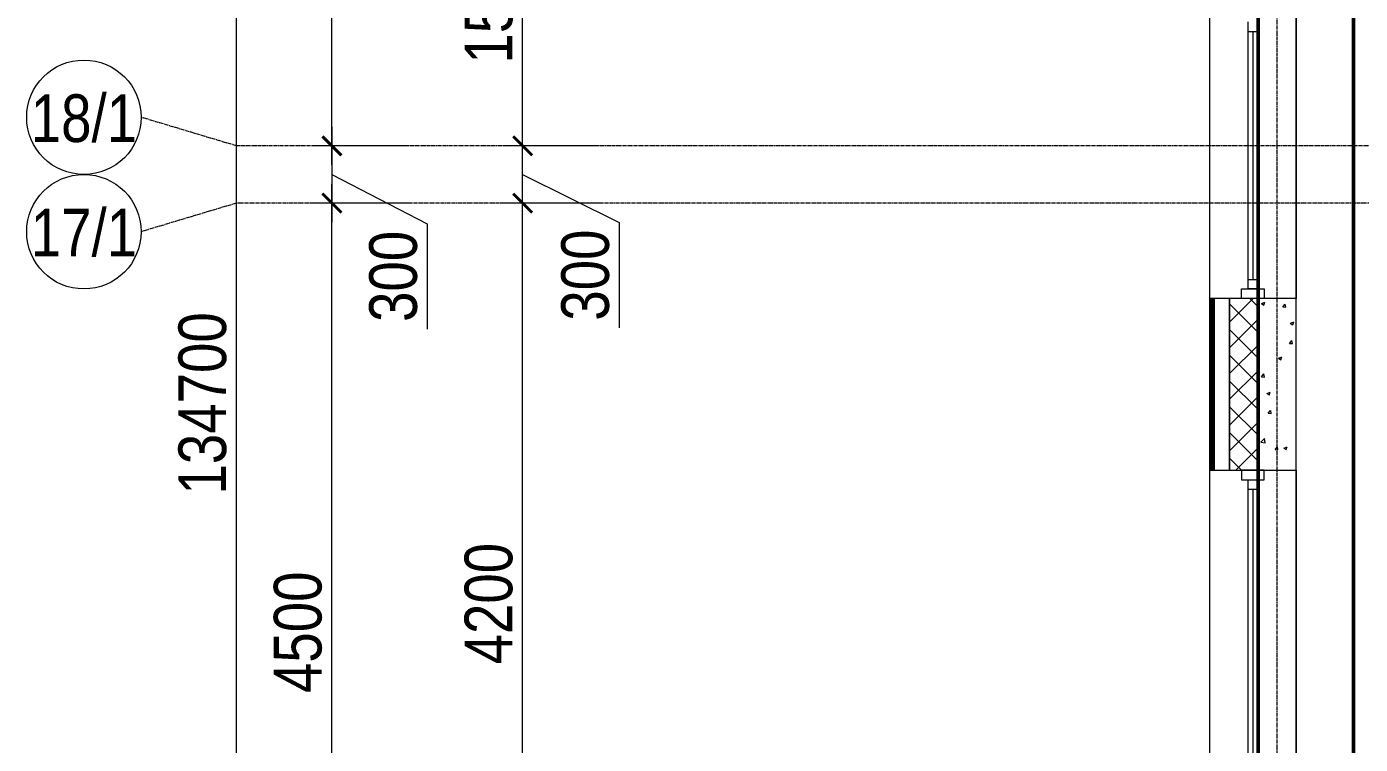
# Model space of a CAD drawing. Header units: millimetres. Extents: x -24360 to 609566, y -391049 to 148426.
# Drawn here: x -6555 to 436, y 65562 to 69325 of the extents above; entities that cross this region are included whole.
import ezdxf
from ezdxf.enums import TextEntityAlignment as Align

# ---------------------------------------------------------------- set-up
doc = ezdxf.new("R2010")
doc.units = ezdxf.units.MM
doc.linetypes.add('CENTER2', pattern=[28.575, 19.05, -3.175, 3.175, -3.175])
doc.layers.get('Defpoints').update_dxf_attribs({"color": 140})
for name, color, linetype, lineweight in [('A-Wall_Материал_Газоблок_Контур', 250, 'Continuous', 0), ('АР_Окна', 4, 'Continuous', 5), ('АР_Оси_РД_размер', 8, 'Continuous', 0), ('АР_Стены ПЕНОблок', 52, 'Continuous', 20), ('АР_Тонкая', 254, 'Continuous', 5), ('АР_Утеплитель', 31, 'Continuous', 0), ('АР_Штриховка', 8, 'Continuous', 0)]:
    doc.layers.add(name, color=color, linetype=linetype, lineweight=lineweight)
doc.layers.add('АР_Оси_РД_100', color=7, linetype='Continuous', lineweight=0, true_color=0x525252)
doc.layers.add('РД_Оси_100', color=7, linetype='Continuous', lineweight=0, true_color=0x525252)
doc.layers.add('КР_Балки-0.5', color=60, linetype='Continuous', lineweight=50, plot=False)
doc.styles.add('style1', font='ARIALN.TTF')
doc.styles.add('ккк', font='isocpeur.ttf', dxfattribs={"width": 0.85, "oblique": 15})
doc.dimstyles.new('Dim100_ареал', dxfattribs={"dimscale": 100, "dimtxt": 2.5, "dimasz": 1, "dimexe": 1, "dimexo": 1, "dimgap": 0.5, "dimtad": 1, "dimzin": 12, "dimdsep": 46, "dimtxsty": 'style1', "dimblk": 'ARCHTICK', "dimcen": 1, "dimdle": 1, "dimclrd": 256, "dimclre": 256, "dimaunit": 1, "dimadec": 0, "dimazin": 3, "dimtfac": 1, "dimtmove": 1, "dimatfit": 3, "dimldrblk": 'OPEN30', "dimfxl": 4, "dimfxlon": 1, "dimtolj": 1, "dimtzin": 0, "dimlwd": 9, "dimlwe": 9, "dimarcsym": 0})

# ---------------------------------------------------------------- blocks, each defined once
blk = doc.blocks.new('A-iden')
at = {"linetype": 'Continuous', "lineweight": 5}
blk.add_circle((0, -4), 3, dxfattribs=at)
at = {"color": 0, "linetype": 'Continuous', "lineweight": 20, "style": 'ккк', "width": 0.85}
blk.add_attdef('ID', text='', height=4, dxfattribs=at).set_placement((0.314, -3.853), align=Align.MIDDLE_CENTER)
blk = doc.blocks.new('_ArchTick')
at = {"color": 0, "linetype": 'ByBlock', "const_width": 0.15}
blk.add_lwpolyline([(-0.5, -0.5), (0.5, 0.5)], dxfattribs=at)
blk = doc.blocks.new('*D113')
at = {"layer": 'Defpoints', "color": 0, "lineweight": 50, "transparency": 16777216}
for p in [(-5455, 134700), (-2955, 134700), (-2955, 0)]:
    blk.add_point(p, dxfattribs=at)
at = {"layer": 'АР_Оси_РД_размер', "lineweight": 9, "transparency": 16777216}
for p, q in [((-5455, -100), (-5455, 134800)), ((-5055, 134700), (-5555, 134700)), ((-5055, 0), (-5555, 0))]:
    blk.add_line(p, q, dxfattribs=at)
at = {"layer": 'АР_Оси_РД_размер', "lineweight": 9, "transparency": 16777216, "xscale": 100, "yscale": 100, "zscale": 100}
for p, rotation in [((-5455, 134700), 90), ((-5455, 0), 270)]:
    blk.add_blockref('_ArchTick', p, dxfattribs=dict(at, rotation=rotation))
at = {"layer": 'АР_Оси_РД_размер', "color": 0, "transparency": 16777216, "insert": (-5632.6, 67350), "char_height": 250, "attachment_point": 5, "rotation": 90, "style": 'style1'}
blk.add_mtext('\\A1;134700', dxfattribs=at)
blk = doc.blocks.new('_Open30')
at = {"color": 0, "linetype": 'ByBlock', "lineweight": -2}
for p, q in [((-1, 0.268), (0, 0)), ((0, 0), (-1, -0.268)), ((0, 0), (-1, 0))]:
    blk.add_line(p, q, dxfattribs=at)
blk = doc.blocks.new('*D127')
at = {"layer": 'Defpoints', "color": 0, "lineweight": 50, "transparency": 16777216}
for p in [(-3955, 68400), (-2955, 68400), (-2955, 64200)]:
    blk.add_point(p, dxfattribs=at)
at = {"layer": 'АР_Оси_РД_размер', "lineweight": 9, "transparency": 16777216}
for p, q in [((-3955, 64100), (-3955, 68500)), ((-3555, 68400), (-4055, 68400)), ((-3555, 64200), (-4055, 64200))]:
    blk.add_line(p, q, dxfattribs=at)
at = {"layer": 'АР_Оси_РД_размер', "lineweight": 9, "transparency": 16777216, "xscale": 100, "yscale": 100, "zscale": 100}
for p, rotation in [((-3955, 68400), 90), ((-3955, 64200), 270)]:
    blk.add_blockref('_ArchTick', p, dxfattribs=dict(at, rotation=rotation))
at = {"layer": 'АР_Оси_РД_размер', "color": 0, "transparency": 16777216, "insert": (-4132.6, 66300), "char_height": 250, "attachment_point": 5, "rotation": 90, "style": 'style1'}
blk.add_mtext('\\A1;4200', dxfattribs=at)
blk = doc.blocks.new('*D128')
at = {"layer": 'Defpoints', "color": 0, "lineweight": 50, "transparency": 16777216}
for p in [(-3955, 68700), (-2955, 68700), (-2955, 68400)]:
    blk.add_point(p, dxfattribs=at)
at = {"layer": 'АР_Оси_РД_размер', "lineweight": 9, "transparency": 16777216}
for p, q in [((-3955, 68300), (-3955, 68800)), ((-3555, 68700), (-4055, 68700)), ((-3955, 68550), (-3448.3, 68298.5)), ((-3555, 68400), (-4055, 68400)), ((-3448.3, 68298.5), (-3448.3, 67746.2))]:
    blk.add_line(p, q, dxfattribs=at)
at = {"layer": 'АР_Оси_РД_размер', "lineweight": 9, "transparency": 16777216, "xscale": 100, "yscale": 100, "zscale": 100}
for p, rotation in [((-3955, 68700), 90), ((-3955, 68400), 270)]:
    blk.add_blockref('_ArchTick', p, dxfattribs=dict(at, rotation=rotation))
at = {"layer": 'АР_Оси_РД_размер', "color": 0, "transparency": 16777216, "insert": (-3626, 68022.4), "char_height": 250, "attachment_point": 5, "rotation": 90, "style": 'style1'}
blk.add_mtext('\\A1;300', dxfattribs=at)
blk = doc.blocks.new('*D129')
at = {"layer": 'Defpoints', "color": 0, "lineweight": 50, "transparency": 16777216}
for p in [(-3955, 70200), (-2955, 70200), (-2955, 68700)]:
    blk.add_point(p, dxfattribs=at)
at = {"layer": 'АР_Оси_РД_размер', "lineweight": 9, "transparency": 16777216}
for p, q in [((-3955, 68600), (-3955, 70300)), ((-3555, 70200), (-4055, 70200)), ((-3555, 68700), (-4055, 68700))]:
    blk.add_line(p, q, dxfattribs=at)
at = {"layer": 'АР_Оси_РД_размер', "lineweight": 9, "transparency": 16777216, "xscale": 100, "yscale": 100, "zscale": 100}
for p, rotation in [((-3955, 70200), 90), ((-3955, 68700), 270)]:
    blk.add_blockref('_ArchTick', p, dxfattribs=dict(at, rotation=rotation))
at = {"layer": 'АР_Оси_РД_размер', "color": 0, "transparency": 16777216, "insert": (-4132.6, 69450), "char_height": 250, "attachment_point": 5, "rotation": 90, "style": 'style1'}
blk.add_mtext('\\A1;1500', dxfattribs=at)
blk = doc.blocks.new('*D260')
at = {"layer": 'Defpoints', "color": 0, "lineweight": 50, "transparency": 16777216}
for p in [(-4955, 68400), (-2955, 68400), (-2955, 63900)]:
    blk.add_point(p, dxfattribs=at)
at = {"layer": 'АР_Оси_РД_размер', "lineweight": 9, "transparency": 16777216}
for p, q in [((-4955, 63800), (-4955, 68500)), ((-4555, 68400), (-5055, 68400)), ((-4555, 63900), (-5055, 63900))]:
    blk.add_line(p, q, dxfattribs=at)
at = {"layer": 'АР_Оси_РД_размер', "lineweight": 9, "transparency": 16777216, "xscale": 100, "yscale": 100, "zscale": 100}
for p, rotation in [((-4955, 68400), 90), ((-4955, 63900), 270)]:
    blk.add_blockref('_ArchTick', p, dxfattribs=dict(at, rotation=rotation))
at = {"layer": 'АР_Оси_РД_размер', "color": 0, "transparency": 16777216, "insert": (-5132.6, 66150), "char_height": 250, "attachment_point": 5, "rotation": 90, "style": 'style1'}
blk.add_mtext('\\A1;4500', dxfattribs=at)
blk = doc.blocks.new('*D158')
at = {"layer": 'Defpoints', "color": 0, "lineweight": 50, "transparency": 16777216}
for p in [(-4955, 100500), (-2955, 100500), (-2955, 68700)]:
    blk.add_point(p, dxfattribs=at)
at = {"layer": 'АР_Оси_РД_размер', "lineweight": 9, "transparency": 16777216}
for p, q in [((-4955, 68600), (-4955, 100600)), ((-4555, 100500), (-5055, 100500)), ((-4555, 68700), (-5055, 68700))]:
    blk.add_line(p, q, dxfattribs=at)
at = {"layer": 'АР_Оси_РД_размер', "lineweight": 9, "transparency": 16777216, "xscale": 100, "yscale": 100, "zscale": 100}
for p, rotation in [((-4955, 100500), 90), ((-4955, 68700), 270)]:
    blk.add_blockref('_ArchTick', p, dxfattribs=dict(at, rotation=rotation))
at = {"layer": 'АР_Оси_РД_размер', "color": 0, "transparency": 16777216, "insert": (-5132.6, 84600), "char_height": 250, "attachment_point": 5, "rotation": 90, "style": 'style1'}
blk.add_mtext('\\A1;31800', dxfattribs=at)
blk = doc.blocks.new('*D251')
at = {"layer": 'Defpoints', "color": 0, "lineweight": 50, "transparency": 16777216}
for p in [(-2955, 68700), (-4955, 68400), (-2955, 68400)]:
    blk.add_point(p, dxfattribs=at)
at = {"layer": 'АР_Оси_РД_размер', "lineweight": 9, "transparency": 16777216}
for p, q in [((-4955, 68800), (-4955, 68300)), ((-4555, 68700), (-5055, 68700)), ((-4955, 68550), (-4455, 68292.1)), ((-4555, 68400), (-5055, 68400)), ((-4455, 68292.1), (-4455, 67739.8))]:
    blk.add_line(p, q, dxfattribs=at)
at = {"layer": 'АР_Оси_РД_размер', "lineweight": 9, "transparency": 16777216, "xscale": 100, "yscale": 100, "zscale": 100}
for p, rotation in [((-4955, 68700), 90), ((-4955, 68400), 270)]:
    blk.add_blockref('_ArchTick', p, dxfattribs=dict(at, rotation=rotation))
at = {"layer": 'АР_Оси_РД_размер', "color": 0, "transparency": 16777216, "insert": (-4632.6, 68015.9), "char_height": 250, "attachment_point": 5, "rotation": 90, "style": 'style1'}
blk.add_mtext('\\A1;300', dxfattribs=at)
blk = doc.blocks.new('СОШ_2200_АР_ОСИ_М100_28.05.24')
at = {"layer": 'АР_Оси_РД_100', "linetype": 'CENTER2'}
blk.add_line((0, -6155), (0, 139938.679), dxfattribs=at)
for points in [[(95715.503, 68700), (-5454.958, 68700), (-5954.958, 68850)], [(78274.959, 68400), (-5454.958, 68400), (-5954.958, 68250)]]:
    blk.add_lwpolyline(points, dxfattribs=at)
at = {"layer": 'АР_Оси_РД_100'}
ref = blk.add_blockref('A-iden', (-6254.958, 69250), dxfattribs=dict(at, xscale=100, yscale=100, zscale=100))
ref.add_attrib('ID', '18/1', dxfattribs={"layer": '0', "linetype": 'Continuous', "height": 250, "style": 'style1'}).set_placement((-6254.958, 68850), align=Align.MIDDLE)
ref = blk.add_blockref('A-iden', (-6254.958, 68650), dxfattribs=dict(at, xscale=100, yscale=100, zscale=100))
ref.add_attrib('ID', '17/1', dxfattribs={"layer": '0', "linetype": 'Continuous', "height": 250, "style": 'style1'}).set_placement((-6254.958, 68250), align=Align.MIDDLE)
at = {"layer": 'АР_Оси_РД_размер'}
for base, p1, p2, picture, middle in [((-5454.958, 134700), (-2954.958, 0), (-2954.958, 134700), '*D113', (-5632.601, 67350)), ((-4954.958, 100500), (-2954.958, 68700), (-2954.958, 100500), '*D158', (-5132.601, 84600)), ((-3954.958, 70200), (-2954.958, 68700), (-2954.958, 70200), '*D129', (-4132.601, 69450)), ((-4954.958, 68400), (-2954.958, 63900), (-2954.958, 68400), '*D260', (-5132.601, 66150)), ((-3954.958, 68400), (-2954.958, 64200), (-2954.958, 68400), '*D127', (-4132.601, 66300))]:
    dim = blk.add_linear_dim(base=base, p1=p1, p2=p2, angle=90, dimstyle='Dim100_ареал', dxfattribs=at)
    dim.commit()
    dim.dimension.update_dxf_attribs({"geometry": picture, "text_midpoint": middle})
for base, p1, p2, picture, middle in [((-4954.958, 68400), (-2954.958, 68700), (-2954.958, 68400), '*D251', (-4454.958, 68242.057)), ((-3954.958, 68700), (-2954.958, 68400), (-2954.958, 68700), '*D128', (-3448.316, 68248.494))]:
    dim = blk.add_linear_dim(base=base, p1=p1, p2=p2, angle=90, dimstyle='Dim100_ареал', dxfattribs=at)
    dim.commit()
    dim.dimension.update_dxf_attribs({"geometry": picture, "text_midpoint": middle, "dimtype": 128})

msp = doc.modelspace()

# ---------------------------------------------------------------- linework, layer by layer
at = {"layer": 'A-Wall_Материал_Газоблок_Контур', "color": 18, "linetype": 'Continuous', "lineweight": 0, "true_color": 0x000000}
for p, q in [((-355, 69400), (-355, 67900)), ((100, 67900), (100, 69400)), ((-355, 67000), (-355, 64600)), ((100, 64600), (100, 67000))]:
    msp.add_line(p, q, dxfattribs=at)
at = {"layer": 'АР_Окна', "color": 18, "linetype": 'Continuous', "lineweight": 5, "true_color": 0x000000}
for p, q in [((-355, 69400), (-355, 67900)), ((100, 69400), (100, 67900)), ((-152.5, 67950), (-152.5, 69350)), ((-152.5, 69300), (-102.5, 69300)), ((-127.5, 69300), (-127.5, 68000)), ((-102.5, 69350), (-102.5, 67950)), ((-152.5, 68000), (-102.5, 68000)), ((-187.5, 67900), (-187.5, 67950)), ((-187.5, 67950), (-67.5, 67950)), ((-67.5, 67900), (-187.5, 67900)), ((-102.5, 67950), (-152.5, 67950)), ((-67.5, 67950), (-67.5, 67900)), ((-355, 67000), (-355, 64600)), ((-67.5, 67000), (-187.5, 67000)), ((-187.5, 67000), (-187.5, 66950)), ((-67.5, 66950), (-67.5, 67000)), ((100, 67000), (100, 64600)), ((-187.5, 66950), (-67.5, 66950)), ((-152.5, 66950), (-102.5, 66950)), ((-152.5, 64650), (-152.5, 66950)), ((-102.5, 66950), (-102.5, 64650)), ((-152.5, 66900), (-102.5, 66900)), ((-127.5, 66900), (-127.5, 64700))]:
    msp.add_line(p, q, dxfattribs=at)
at = {"layer": 'АР_Стены ПЕНОблок', "color": 18, "linetype": 'Continuous', "lineweight": 20, "true_color": 0x000000}
for p, q in [((100, 67900), (-100, 67900)), ((-100, 67900), (-100, 67000)), ((100, 67000), (100, 67900)), ((-100, 67000), (100, 67000))]:
    msp.add_line(p, q, dxfattribs=at)
at = {"layer": 'АР_Тонкая', "color": 18, "linetype": 'Continuous', "lineweight": 5, "true_color": 0x000000}
for p, q in [((-330, 67900), (-355, 67900)), ((-355, 67900), (-355, 67000)), ((-250, 67900), (-330, 67900)), ((-330, 67900), (-330, 67000)), ((-330, 67000), (-330, 67900)), ((-250, 67000), (-250, 67900)), ((-355, 67000), (-330, 67000)), ((-330, 67000), (-250, 67000))]:
    msp.add_line(p, q, dxfattribs=at)
at = {"layer": 'АР_Утеплитель', "color": 18, "linetype": 'Continuous', "lineweight": 0, "true_color": 0x000000}
for p, q in [((-100, 67900), (-250, 67900)), ((-250, 67900), (-250, 67000)), ((-100, 67000), (-100, 67900)), ((-250, 67000), (-100, 67000))]:
    msp.add_line(p, q, dxfattribs=at)
at = {"layer": 'АР_Штриховка', "color": 18, "linetype": 'Continuous', "lineweight": 0, "true_color": 0x000000}
for p, q in [((-355, 67899), (-330, 67899)), ((-355, 67898), (-330, 67898)), ((-355, 67897), (-330, 67897)), ((-355, 67896), (-330, 67896)), ((-355, 67895), (-330, 67895)), ((-355, 67894), (-330, 67894)), ((-355, 67893), (-330, 67893)), ((-355, 67892), (-330, 67892)), ((-355, 67891), (-330, 67891)), ((-355, 67890), (-330, 67890)), ((-355, 67889), (-330, 67889)), ((-355, 67888), (-330, 67888)), ((-355, 67887), (-330, 67887)), ((-355, 67886), (-330, 67886)), ((-355, 67885), (-330, 67885)), ((-355, 67884), (-330, 67884)), ((-355, 67883), (-330, 67883)), ((-355, 67882), (-330, 67882)), ((-250, 67775.44), (-125.44, 67900)), ((-100, 67856.032), (-143.967, 67900)), ((-355, 67881), (-330, 67881)), ((-355, 67880), (-330, 67880)), ((-355, 67879), (-330, 67879)), ((-355, 67878), (-330, 67878)), ((-355, 67877), (-330, 67877)), ((-355, 67876), (-330, 67876)), ((-355, 67875), (-330, 67875)), ((-355, 67874), (-330, 67874)), ((-355, 67873), (-330, 67873)), ((-355, 67872), (-330, 67872)), ((-355, 67871), (-330, 67871)), ((-355, 67870), (-330, 67870)), ((-355, 67869), (-330, 67869)), ((-355, 67868), (-330, 67868)), ((-355, 67867), (-330, 67867)), ((-355, 67866), (-330, 67866)), ((-355, 67865), (-330, 67865)), ((-355, 67864), (-330, 67864)), ((-355, 67863), (-330, 67863)), ((-355, 67862), (-330, 67862)), ((-355, 67861), (-330, 67861)), ((-355, 67860), (-330, 67860)), ((-355, 67859), (-330, 67859)), ((-355, 67858), (-330, 67858)), ((-355, 67857), (-330, 67857)), ((-355, 67856), (-330, 67856)), ((-355, 67855), (-330, 67855)), ((-355, 67854), (-330, 67854)), ((-355, 67853), (-330, 67853)), ((-355, 67852), (-330, 67852)), ((-355, 67851), (-330, 67851)), ((-355, 67850), (-330, 67850)), ((-355, 67849), (-330, 67849)), ((-355, 67848), (-330, 67848)), ((-355, 67847), (-330, 67847)), ((-355, 67846), (-330, 67846)), ((-355, 67845), (-330, 67845)), ((-355, 67844), (-330, 67844)), ((-355, 67843), (-330, 67843)), ((-355, 67842), (-330, 67842)), ((-355, 67841), (-330, 67841)), ((-355, 67840), (-330, 67840)), ((-355, 67839), (-330, 67839)), ((-355, 67838), (-330, 67838)), ((-355, 67837), (-330, 67837)), ((-355, 67836), (-330, 67836)), ((-355, 67835), (-330, 67835)), ((-355, 67834), (-330, 67834)), ((-355, 67833), (-330, 67833)), ((-355, 67832), (-330, 67832)), ((-355, 67831), (-330, 67831)), ((-355, 67830), (-330, 67830)), ((-355, 67829), (-330, 67829)), ((-355, 67828), (-330, 67828)), ((-355, 67827), (-330, 67827)), ((-355, 67826), (-330, 67826)), ((-355, 67825), (-330, 67825)), ((-355, 67824), (-330, 67824)), ((-355, 67823), (-330, 67823)), ((-355, 67822), (-330, 67822)), ((-355, 67821), (-330, 67821)), ((-355, 67820), (-330, 67820)), ((-355, 67819), (-330, 67819)), ((-355, 67818), (-330, 67818)), ((-355, 67817), (-330, 67817)), ((-355, 67816), (-330, 67816)), ((-355, 67815), (-330, 67815)), ((-355, 67814), (-330, 67814)), ((-355, 67813), (-330, 67813)), ((-100, 67721.329), (-250, 67871.329)), ((-82.562, 67873.109), (-69.927, 67864.587)), ((-82.542, 67873.153), (-64.757, 67879.98)), ((-69.921, 67864.585), (-64.771, 67879.934)), ((30.052, 67855.785), (42.297, 67870.378)), ((30.052, 67855.785), (45.234, 67854.456)), ((45.395, 67854.486), (42.459, 67870.408)), ((-355, 67812), (-330, 67812)), ((-355, 67811), (-330, 67811)), ((-355, 67810), (-330, 67810)), ((-355, 67809), (-330, 67809)), ((-355, 67808), (-330, 67808)), ((-355, 67807), (-330, 67807)), ((-355, 67806), (-330, 67806)), ((-355, 67805), (-330, 67805)), ((-355, 67804), (-330, 67804)), ((-355, 67803), (-330, 67803)), ((-355, 67802), (-330, 67802)), ((-355, 67801), (-330, 67801)), ((-355, 67800), (-330, 67800)), ((-355, 67799), (-330, 67799)), ((-355, 67798), (-330, 67798)), ((-355, 67797), (-330, 67797)), ((-355, 67796), (-330, 67796)), ((-355, 67795), (-330, 67795)), ((-355, 67794), (-330, 67794)), ((-355, 67793), (-330, 67793)), ((-355, 67792), (-330, 67792)), ((-355, 67791), (-330, 67791)), ((-355, 67790), (-330, 67790)), ((-355, 67789), (-330, 67789)), ((-355, 67788), (-330, 67788)), ((-355, 67787), (-330, 67787)), ((-355, 67786), (-330, 67786)), ((-355, 67785), (-330, 67785)), ((-355, 67784), (-330, 67784)), ((-355, 67783), (-330, 67783)), ((-355, 67782), (-330, 67782)), ((-355, 67781), (-330, 67781)), ((-355, 67780), (-330, 67780)), ((-355, 67779), (-330, 67779)), ((-355, 67778), (-330, 67778)), ((-355, 67777), (-330, 67777)), ((-355, 67776), (-330, 67776)), ((-355, 67775), (-330, 67775)), ((-355, 67774), (-330, 67774)), ((-355, 67773), (-330, 67773)), ((-355, 67772), (-330, 67772)), ((-355, 67771), (-330, 67771)), ((-355, 67770), (-330, 67770)), ((-355, 67769), (-330, 67769)), ((-355, 67768), (-330, 67768)), ((-355, 67767), (-330, 67767)), ((-355, 67766), (-330, 67766)), ((-355, 67765), (-330, 67765)), ((-355, 67764), (-330, 67764)), ((-355, 67763), (-330, 67763)), ((-355, 67762), (-330, 67762)), ((-355, 67761), (-330, 67761)), ((-355, 67760), (-330, 67760)), ((-355, 67759), (-330, 67759)), ((-355, 67758), (-330, 67758)), ((-355, 67757), (-330, 67757)), ((-355, 67756), (-330, 67756)), ((-355, 67755), (-330, 67755)), ((-355, 67754), (-330, 67754)), ((-355, 67753), (-330, 67753)), ((-355, 67752), (-330, 67752)), ((-355, 67751), (-330, 67751)), ((-355, 67750), (-330, 67750)), ((-355, 67749), (-330, 67749)), ((-355, 67748), (-330, 67748)), ((-355, 67747), (-330, 67747)), ((-355, 67746), (-330, 67746)), ((-355, 67745), (-330, 67745)), ((-355, 67744), (-330, 67744)), ((-355, 67743), (-330, 67743)), ((-250, 67640.736), (-100, 67790.736)), ((69.053, 67770.844), (81.687, 67762.322)), ((69.073, 67770.888), (86.857, 67777.715)), ((81.693, 67762.32), (86.844, 67777.669)), ((-355, 67742), (-330, 67742)), ((-355, 67741), (-330, 67741)), ((-355, 67740), (-330, 67740)), ((-355, 67739), (-330, 67739)), ((-355, 67738), (-330, 67738)), ((-355, 67737), (-330, 67737)), ((-355, 67736), (-330, 67736)), ((-355, 67735), (-330, 67735)), ((-355, 67734), (-330, 67734)), ((-355, 67733), (-330, 67733)), ((-355, 67732), (-330, 67732)), ((-355, 67731), (-330, 67731)), ((-355, 67730), (-330, 67730)), ((-355, 67729), (-330, 67729)), ((-355, 67728), (-330, 67728)), ((-355, 67727), (-330, 67727)), ((-355, 67726), (-330, 67726)), ((-355, 67725), (-330, 67725)), ((-355, 67724), (-330, 67724)), ((-355, 67723), (-330, 67723)), ((-355, 67722), (-330, 67722)), ((-355, 67721), (-330, 67721)), ((-355, 67720), (-330, 67720)), ((-355, 67719), (-330, 67719)), ((-355, 67718), (-330, 67718)), ((-355, 67717), (-330, 67717)), ((-355, 67716), (-330, 67716)), ((-355, 67715), (-330, 67715)), ((-355, 67714), (-330, 67714)), ((-355, 67713), (-330, 67713)), ((-355, 67712), (-330, 67712)), ((-355, 67711), (-330, 67711)), ((-355, 67710), (-330, 67710)), ((-355, 67709), (-330, 67709)), ((-355, 67708), (-330, 67708)), ((-355, 67707), (-330, 67707)), ((-355, 67706), (-330, 67706)), ((-355, 67705), (-330, 67705)), ((-355, 67704), (-330, 67704)), ((-355, 67703), (-330, 67703)), ((-355, 67702), (-330, 67702)), ((-355, 67701), (-330, 67701)), ((-355, 67700), (-330, 67700)), ((-355, 67699), (-330, 67699)), ((-355, 67698), (-330, 67698)), ((-355, 67697), (-330, 67697)), ((-355, 67696), (-330, 67696)), ((-355, 67695), (-330, 67695)), ((-355, 67694), (-330, 67694)), ((-355, 67693), (-330, 67693)), ((-355, 67692), (-330, 67692)), ((-355, 67691), (-330, 67691)), ((-355, 67690), (-330, 67690)), ((-355, 67689), (-330, 67689)), ((-355, 67688), (-330, 67688)), ((-355, 67687), (-330, 67687)), ((-355, 67686), (-330, 67686)), ((-355, 67685), (-330, 67685)), ((-355, 67684), (-330, 67684)), ((-355, 67683), (-330, 67683)), ((-355, 67682), (-330, 67682)), ((-355, 67681), (-330, 67681)), ((-355, 67680), (-330, 67680)), ((-355, 67679), (-330, 67679)), ((-355, 67678), (-330, 67678)), ((-355, 67677), (-330, 67677)), ((-355, 67676), (-330, 67676)), ((-355, 67675), (-330, 67675)), ((-355, 67674), (-330, 67674)), ((-355, 67673), (-330, 67673)), ((-100, 67586.625), (-250, 67736.625)), ((65.295, 67664.728), (77.54, 67679.321)), ((80.638, 67663.429), (77.701, 67679.351)), ((-355, 67672), (-330, 67672)), ((-355, 67671), (-330, 67671)), ((-355, 67670), (-330, 67670)), ((-355, 67669), (-330, 67669)), ((-355, 67668), (-330, 67668)), ((-355, 67667), (-330, 67667)), ((-355, 67666), (-330, 67666)), ((-355, 67665), (-330, 67665)), ((-355, 67664), (-330, 67664)), ((-355, 67663), (-330, 67663)), ((-355, 67662), (-330, 67662)), ((-355, 67661), (-330, 67661)), ((-355, 67660), (-330, 67660)), ((-355, 67659), (-330, 67659)), ((-355, 67658), (-330, 67658)), ((-355, 67657), (-330, 67657)), ((-355, 67656), (-330, 67656)), ((-355, 67655), (-330, 67655)), ((-355, 67654), (-330, 67654)), ((-355, 67653), (-330, 67653)), ((-355, 67652), (-330, 67652)), ((-355, 67651), (-330, 67651)), ((-355, 67650), (-330, 67650)), ((-355, 67649), (-330, 67649)), ((-355, 67648), (-330, 67648)), ((-355, 67647), (-330, 67647)), ((-355, 67646), (-330, 67646)), ((-355, 67645), (-330, 67645)), ((-355, 67644), (-330, 67644)), ((-355, 67643), (-330, 67643)), ((-355, 67642), (-330, 67642)), ((-355, 67641), (-330, 67641)), ((-355, 67640), (-330, 67640)), ((-355, 67639), (-330, 67639)), ((-355, 67638), (-330, 67638)), ((-355, 67637), (-330, 67637)), ((-355, 67636), (-330, 67636)), ((-355, 67635), (-330, 67635)), ((-355, 67634), (-330, 67634)), ((-355, 67633), (-330, 67633)), ((-355, 67632), (-330, 67632)), ((-355, 67631), (-330, 67631)), ((-355, 67630), (-330, 67630)), ((-355, 67629), (-330, 67629)), ((-355, 67628), (-330, 67628)), ((-355, 67627), (-330, 67627)), ((-355, 67626), (-330, 67626)), ((-355, 67625), (-330, 67625)), ((-355, 67624), (-330, 67624)), ((-355, 67623), (-330, 67623)), ((-355, 67622), (-330, 67622)), ((-355, 67621), (-330, 67621)), ((-355, 67620), (-330, 67620)), ((-355, 67619), (-330, 67619)), ((-355, 67618), (-330, 67618)), ((-355, 67617), (-330, 67617)), ((-355, 67616), (-330, 67616)), ((-355, 67615), (-330, 67615)), ((-355, 67614), (-330, 67614)), ((-355, 67613), (-330, 67613)), ((-355, 67612), (-330, 67612)), ((-355, 67611), (-330, 67611)), ((-355, 67610), (-330, 67610)), ((-355, 67609), (-330, 67609)), ((-355, 67608), (-330, 67608)), ((-355, 67607), (-330, 67607)), ((-355, 67606), (-330, 67606)), ((-355, 67605), (-330, 67605)), ((-355, 67604), (-330, 67604)), ((-355, 67603), (-330, 67603)), ((-250, 67506.032), (-100, 67656.032)), ((65.295, 67664.728), (80.477, 67663.4)), ((-355, 67602), (-330, 67602)), ((-355, 67601), (-330, 67601)), ((-355, 67600), (-330, 67600)), ((-355, 67599), (-330, 67599)), ((-355, 67598), (-330, 67598)), ((-355, 67597), (-330, 67597)), ((-355, 67596), (-330, 67596)), ((-355, 67595), (-330, 67595)), ((-355, 67594), (-330, 67594)), ((-355, 67593), (-330, 67593)), ((-355, 67592), (-330, 67592)), ((-355, 67591), (-330, 67591)), ((-355, 67590), (-330, 67590)), ((-355, 67589), (-330, 67589)), ((-355, 67588), (-330, 67588)), ((-355, 67587), (-330, 67587)), ((-355, 67586), (-330, 67586)), ((-355, 67585), (-330, 67585)), ((-355, 67584), (-330, 67584)), ((-355, 67583), (-330, 67583)), ((-355, 67582), (-330, 67582)), ((-355, 67581), (-330, 67581)), ((-355, 67580), (-330, 67580)), ((-355, 67579), (-330, 67579)), ((-355, 67578), (-330, 67578)), ((-355, 67577), (-330, 67577)), ((-355, 67576), (-330, 67576)), ((-355, 67575), (-330, 67575)), ((-355, 67574), (-330, 67574)), ((-355, 67573), (-330, 67573)), ((-355, 67572), (-330, 67572)), ((-355, 67571), (-330, 67571)), ((-355, 67570), (-330, 67570)), ((-355, 67569), (-330, 67569)), ((-355, 67568), (-330, 67568)), ((-355, 67567), (-330, 67567)), ((-355, 67566), (-330, 67566)), ((-355, 67565), (-330, 67565)), ((-355, 67564), (-330, 67564)), ((-355, 67563), (-330, 67563)), ((-355, 67562), (-330, 67562)), ((-355, 67561), (-330, 67561)), ((-355, 67560), (-330, 67560)), ((-355, 67559), (-330, 67559)), ((-355, 67558), (-330, 67558)), ((-355, 67557), (-330, 67557)), ((-355, 67556), (-330, 67556)), ((-355, 67555), (-330, 67555)), ((-355, 67554), (-330, 67554)), ((-355, 67553), (-330, 67553)), ((-355, 67552), (-330, 67552)), ((-355, 67551), (-330, 67551)), ((-355, 67550), (-330, 67550)), ((-355, 67549), (-330, 67549)), ((-355, 67548), (-330, 67548)), ((-355, 67547), (-330, 67547)), ((-355, 67546), (-330, 67546)), ((-355, 67545), (-330, 67545)), ((-355, 67544), (-330, 67544)), ((-355, 67543), (-330, 67543)), ((-355, 67542), (-330, 67542)), ((-355, 67541), (-330, 67541)), ((-355, 67540), (-330, 67540)), ((-355, 67539), (-330, 67539)), ((-355, 67538), (-330, 67538)), ((-355, 67537), (-330, 67537)), ((-355, 67536), (-330, 67536)), ((-355, 67535), (-330, 67535)), ((-355, 67534), (-330, 67534)), ((-355, 67533), (-330, 67533)), ((-100, 67451.921), (-250, 67601.921)), ((7.251, 67586.656), (19.885, 67578.134)), ((7.27, 67586.7), (25.055, 67593.526)), ((19.891, 67578.132), (25.042, 67593.481)), ((-355, 67532), (-330, 67532)), ((-355, 67531), (-330, 67531)), ((-355, 67530), (-330, 67530)), ((-355, 67529), (-330, 67529)), ((-355, 67528), (-330, 67528)), ((-355, 67527), (-330, 67527)), ((-355, 67526), (-330, 67526)), ((-355, 67525), (-330, 67525)), ((-355, 67524), (-330, 67524)), ((-355, 67523), (-330, 67523)), ((-355, 67522), (-330, 67522)), ((-355, 67521), (-330, 67521)), ((-355, 67520), (-330, 67520)), ((-355, 67519), (-330, 67519)), ((-355, 67518), (-330, 67518)), ((-355, 67517), (-330, 67517)), ((-355, 67516), (-330, 67516)), ((-355, 67515), (-330, 67515)), ((-355, 67514), (-330, 67514)), ((-355, 67513), (-330, 67513)), ((-355, 67512), (-330, 67512)), ((-355, 67511), (-330, 67511)), ((-355, 67510), (-330, 67510)), ((-355, 67509), (-330, 67509)), ((-355, 67508), (-330, 67508)), ((-355, 67507), (-330, 67507)), ((-355, 67506), (-330, 67506)), ((-355, 67505), (-330, 67505)), ((-355, 67504), (-330, 67504)), ((-355, 67503), (-330, 67503)), ((-355, 67502), (-330, 67502)), ((-355, 67501), (-330, 67501)), ((-355, 67500), (-330, 67500)), ((-355, 67499), (-330, 67499)), ((-355, 67498), (-330, 67498)), ((-355, 67497), (-330, 67497)), ((-355, 67496), (-330, 67496)), ((-355, 67495), (-330, 67495)), ((-355, 67494), (-330, 67494)), ((-355, 67493), (-330, 67493)), ((-355, 67492), (-330, 67492)), ((-355, 67491), (-330, 67491)), ((-355, 67490), (-330, 67490)), ((-355, 67489), (-330, 67489)), ((-355, 67488), (-330, 67488)), ((-355, 67487), (-330, 67487)), ((-355, 67486), (-330, 67486)), ((-355, 67485), (-330, 67485)), ((-355, 67484), (-330, 67484)), ((-355, 67483), (-330, 67483)), ((-355, 67482), (-330, 67482)), ((-355, 67481), (-330, 67481)), ((-355, 67480), (-330, 67480)), ((-355, 67479), (-330, 67479)), ((-355, 67478), (-330, 67478)), ((-355, 67477), (-330, 67477)), ((-355, 67476), (-330, 67476)), ((-355, 67475), (-330, 67475)), ((-355, 67474), (-330, 67474)), ((-355, 67473), (-330, 67473)), ((-355, 67472), (-330, 67472)), ((-355, 67471), (-330, 67471)), ((-355, 67470), (-330, 67470)), ((-355, 67469), (-330, 67469)), ((-355, 67468), (-330, 67468)), ((-355, 67467), (-330, 67467)), ((-355, 67466), (-330, 67466)), ((-355, 67465), (-330, 67465)), ((-355, 67464), (-330, 67464)), ((-355, 67463), (-330, 67463)), ((-250, 67371.329), (-100, 67521.329)), ((-100, 67317.217), (-250, 67467.217)), ((-81.646, 67489.611), (-69.401, 67504.204)), ((-81.646, 67489.61), (-66.464, 67488.282)), ((-66.303, 67488.311), (-69.24, 67504.233)), ((-355, 67462), (-330, 67462)), ((-355, 67461), (-330, 67461)), ((-355, 67460), (-330, 67460)), ((-355, 67459), (-330, 67459)), ((-355, 67458), (-330, 67458)), ((-355, 67457), (-330, 67457)), ((-355, 67456), (-330, 67456)), ((-355, 67455), (-330, 67455)), ((-355, 67454), (-330, 67454)), ((-355, 67453), (-330, 67453)), ((-355, 67452), (-330, 67452)), ((-355, 67451), (-330, 67451)), ((-355, 67450), (-330, 67450)), ((-355, 67449), (-330, 67449)), ((-355, 67448), (-330, 67448)), ((-355, 67447), (-330, 67447)), ((-355, 67446), (-330, 67446)), ((-355, 67445), (-330, 67445)), ((-355, 67444), (-330, 67444)), ((-355, 67443), (-330, 67443)), ((-355, 67442), (-330, 67442)), ((-355, 67441), (-330, 67441)), ((-355, 67440), (-330, 67440)), ((-355, 67439), (-330, 67439)), ((-355, 67438), (-330, 67438)), ((-355, 67437), (-330, 67437)), ((-355, 67436), (-330, 67436)), ((-355, 67435), (-330, 67435)), ((-355, 67434), (-330, 67434)), ((-355, 67433), (-330, 67433)), ((-355, 67432), (-330, 67432)), ((-355, 67431), (-330, 67431)), ((-355, 67430), (-330, 67430)), ((-355, 67429), (-330, 67429)), ((-355, 67428), (-330, 67428)), ((-355, 67427), (-330, 67427)), ((-355, 67426), (-330, 67426)), ((-355, 67425), (-330, 67425)), ((-355, 67424), (-330, 67424)), ((-355, 67423), (-330, 67423)), ((-355, 67422), (-330, 67422)), ((-355, 67421), (-330, 67421)), ((-355, 67420), (-330, 67420)), ((-355, 67419), (-330, 67419)), ((-355, 67418), (-330, 67418)), ((-355, 67417), (-330, 67417)), ((-355, 67416), (-330, 67416)), ((-355, 67415), (-330, 67415)), ((-355, 67414), (-330, 67414)), ((-355, 67413), (-330, 67413)), ((-355, 67412), (-330, 67412)), ((-355, 67411), (-330, 67411)), ((-355, 67410), (-330, 67410)), ((-355, 67409), (-330, 67409)), ((-355, 67408), (-330, 67408)), ((-355, 67407), (-330, 67407)), ((-355, 67406), (-330, 67406)), ((-355, 67405), (-330, 67405)), ((-355, 67404), (-330, 67404)), ((-355, 67403), (-330, 67403)), ((-355, 67402), (-330, 67402)), ((-355, 67401), (-330, 67401)), ((-355, 67400), (-330, 67400)), ((-355, 67399), (-330, 67399)), ((-355, 67398), (-330, 67398)), ((-355, 67397), (-330, 67397)), ((-355, 67396), (-330, 67396)), ((-355, 67395), (-330, 67395)), ((-355, 67394), (-330, 67394)), ((-355, 67393), (-330, 67393)), ((-100, 67456.086), (-99.877, 67456.215)), ((-100, 67432.486), (-97.04, 67432.027)), ((-97.029, 67432.097), (-99.835, 67456.219)), ((-54.551, 67402.468), (-41.917, 67393.946)), ((-54.532, 67402.511), (-36.747, 67409.338)), ((-41.911, 67393.944), (-36.76, 67409.293)), ((-355, 67392), (-330, 67392)), ((-355, 67391), (-330, 67391)), ((-355, 67390), (-330, 67390)), ((-355, 67389), (-330, 67389)), ((-355, 67388), (-330, 67388)), ((-355, 67387), (-330, 67387)), ((-355, 67386), (-330, 67386)), ((-355, 67385), (-330, 67385)), ((-355, 67384), (-330, 67384)), ((-355, 67383), (-330, 67383)), ((-355, 67382), (-330, 67382)), ((-355, 67381), (-330, 67381)), ((-355, 67380), (-330, 67380)), ((-355, 67379), (-330, 67379)), ((-355, 67378), (-330, 67378)), ((-355, 67377), (-330, 67377)), ((-355, 67376), (-330, 67376)), ((-355, 67375), (-330, 67375)), ((-355, 67374), (-330, 67374)), ((-355, 67373), (-330, 67373)), ((-355, 67372), (-330, 67372)), ((-355, 67371), (-330, 67371)), ((-355, 67370), (-330, 67370)), ((-355, 67369), (-330, 67369)), ((-355, 67368), (-330, 67368)), ((-355, 67367), (-330, 67367)), ((-355, 67366), (-330, 67366)), ((-355, 67365), (-330, 67365)), ((-355, 67364), (-330, 67364)), ((-355, 67363), (-330, 67363)), ((-355, 67362), (-330, 67362)), ((-355, 67361), (-330, 67361)), ((-355, 67360), (-330, 67360)), ((-355, 67359), (-330, 67359)), ((-355, 67358), (-330, 67358)), ((-355, 67357), (-330, 67357)), ((-355, 67356), (-330, 67356)), ((-355, 67355), (-330, 67355)), ((-355, 67354), (-330, 67354)), ((-355, 67353), (-330, 67353)), ((-355, 67352), (-330, 67352)), ((-355, 67351), (-330, 67351)), ((-355, 67350), (-330, 67350)), ((-355, 67349), (-330, 67349)), ((-355, 67348), (-330, 67348)), ((-355, 67347), (-330, 67347)), ((-355, 67346), (-330, 67346)), ((-355, 67345), (-330, 67345)), ((-355, 67344), (-330, 67344)), ((-355, 67343), (-330, 67343)), ((-355, 67342), (-330, 67342)), ((-355, 67341), (-330, 67341)), ((-355, 67340), (-330, 67340)), ((-355, 67339), (-330, 67339)), ((-355, 67338), (-330, 67338)), ((-355, 67337), (-330, 67337)), ((-355, 67336), (-330, 67336)), ((-355, 67335), (-330, 67335)), ((-355, 67334), (-330, 67334)), ((-355, 67333), (-330, 67333)), ((-355, 67332), (-330, 67332)), ((-355, 67331), (-330, 67331)), ((-355, 67330), (-330, 67330)), ((-355, 67329), (-330, 67329)), ((-355, 67328), (-330, 67328)), ((-355, 67327), (-330, 67327)), ((-355, 67326), (-330, 67326)), ((-355, 67325), (-330, 67325)), ((-355, 67324), (-330, 67324)), ((-355, 67323), (-330, 67323)), ((-250, 67236.625), (-100, 67386.625)), ((-100, 67182.513), (-250, 67332.513)), ((-355, 67322), (-330, 67322)), ((-355, 67321), (-330, 67321)), ((-355, 67320), (-330, 67320)), ((-355, 67319), (-330, 67319)), ((-355, 67318), (-330, 67318)), ((-355, 67317), (-330, 67317)), ((-355, 67316), (-330, 67316)), ((-355, 67315), (-330, 67315)), ((-355, 67314), (-330, 67314)), ((-355, 67313), (-330, 67313)), ((-355, 67312), (-330, 67312)), ((-355, 67311), (-330, 67311)), ((-355, 67310), (-330, 67310)), ((-355, 67309), (-330, 67309)), ((-355, 67308), (-330, 67308)), ((-355, 67307), (-330, 67307)), ((-355, 67306), (-330, 67306)), ((-355, 67305), (-330, 67305)), ((-355, 67304), (-330, 67304)), ((-355, 67303), (-330, 67303)), ((-355, 67302), (-330, 67302)), ((-355, 67301), (-330, 67301)), ((-355, 67300), (-330, 67300)), ((-355, 67299), (-330, 67299)), ((-355, 67298), (-330, 67298)), ((-355, 67297), (-330, 67297)), ((-355, 67296), (-330, 67296)), ((-355, 67295), (-330, 67295)), ((-355, 67294), (-330, 67294)), ((-355, 67293), (-330, 67293)), ((-355, 67292), (-330, 67292)), ((-355, 67291), (-330, 67291)), ((-355, 67290), (-330, 67290)), ((-355, 67289), (-330, 67289)), ((-355, 67288), (-330, 67288)), ((-355, 67287), (-330, 67287)), ((-355, 67286), (-330, 67286)), ((-355, 67285), (-330, 67285)), ((-355, 67284), (-330, 67284)), ((-355, 67283), (-330, 67283)), ((-355, 67282), (-330, 67282)), ((-355, 67281), (-330, 67281)), ((-355, 67280), (-330, 67280)), ((-355, 67279), (-330, 67279)), ((-355, 67278), (-330, 67278)), ((-355, 67277), (-330, 67277)), ((-355, 67276), (-330, 67276)), ((-355, 67275), (-330, 67275)), ((-355, 67274), (-330, 67274)), ((-355, 67273), (-330, 67273)), ((-355, 67272), (-330, 67272)), ((-355, 67271), (-330, 67271)), ((-355, 67270), (-330, 67270)), ((-355, 67269), (-330, 67269)), ((-355, 67268), (-330, 67268)), ((-355, 67267), (-330, 67267)), ((-355, 67266), (-330, 67266)), ((-355, 67265), (-330, 67265)), ((-355, 67264), (-330, 67264)), ((-355, 67263), (-330, 67263)), ((-355, 67262), (-330, 67262)), ((-355, 67261), (-330, 67261)), ((-355, 67260), (-330, 67260)), ((-355, 67259), (-330, 67259)), ((-355, 67258), (-330, 67258)), ((-355, 67257), (-330, 67257)), ((-355, 67256), (-330, 67256)), ((-355, 67255), (-330, 67255)), ((-355, 67254), (-330, 67254)), ((-355, 67253), (-330, 67253)), ((-46.403, 67298.554), (-34.158, 67313.147)), ((-46.403, 67298.553), (-31.221, 67297.225)), ((-31.06, 67297.255), (-33.997, 67313.176)), ((97.063, 67300.203), (100, 67298.222)), ((97.083, 67300.246), (100, 67301.366)), ((-355, 67252), (-330, 67252)), ((-355, 67251), (-330, 67251)), ((-355, 67250), (-330, 67250)), ((-355, 67249), (-330, 67249)), ((-355, 67248), (-330, 67248)), ((-355, 67247), (-330, 67247)), ((-355, 67246), (-330, 67246)), ((-355, 67245), (-330, 67245)), ((-355, 67244), (-330, 67244)), ((-355, 67243), (-330, 67243)), ((-355, 67242), (-330, 67242)), ((-355, 67241), (-330, 67241)), ((-355, 67240), (-330, 67240)), ((-355, 67239), (-330, 67239)), ((-355, 67238), (-330, 67238)), ((-355, 67237), (-330, 67237)), ((-355, 67236), (-330, 67236)), ((-355, 67235), (-330, 67235)), ((-355, 67234), (-330, 67234)), ((-355, 67233), (-330, 67233)), ((-355, 67232), (-330, 67232)), ((-355, 67231), (-330, 67231)), ((-355, 67230), (-330, 67230)), ((-355, 67229), (-330, 67229)), ((-355, 67228), (-330, 67228)), ((-355, 67227), (-330, 67227)), ((-355, 67226), (-330, 67226)), ((-355, 67225), (-330, 67225)), ((-355, 67224), (-330, 67224)), ((-355, 67223), (-330, 67223)), ((-355, 67222), (-330, 67222)), ((-355, 67221), (-330, 67221)), ((-355, 67220), (-330, 67220)), ((-355, 67219), (-330, 67219)), ((-355, 67218), (-330, 67218)), ((-355, 67217), (-330, 67217)), ((-355, 67216), (-330, 67216)), ((-355, 67215), (-330, 67215)), ((-355, 67214), (-330, 67214)), ((-355, 67213), (-330, 67213)), ((-355, 67212), (-330, 67212)), ((-355, 67211), (-330, 67211)), ((-355, 67210), (-330, 67210)), ((-355, 67209), (-330, 67209)), ((-355, 67208), (-330, 67208)), ((-355, 67207), (-330, 67207)), ((-355, 67206), (-330, 67206)), ((-355, 67205), (-330, 67205)), ((-355, 67204), (-330, 67204)), ((-355, 67203), (-330, 67203)), ((-355, 67202), (-330, 67202)), ((-355, 67201), (-330, 67201)), ((-355, 67200), (-330, 67200)), ((-355, 67199), (-330, 67199)), ((-355, 67198), (-330, 67198)), ((-355, 67197), (-330, 67197)), ((-355, 67196), (-330, 67196)), ((-355, 67195), (-330, 67195)), ((-355, 67194), (-330, 67194)), ((-355, 67193), (-330, 67193)), ((-355, 67192), (-330, 67192)), ((-355, 67191), (-330, 67191)), ((-355, 67190), (-330, 67190)), ((-355, 67189), (-330, 67189)), ((-355, 67188), (-330, 67188)), ((-355, 67187), (-330, 67187)), ((-355, 67186), (-330, 67186)), ((-355, 67185), (-330, 67185)), ((-355, 67184), (-330, 67184)), ((-355, 67183), (-330, 67183)), ((-250, 67101.921), (-100, 67251.921)), ((-100, 67047.809), (-250, 67197.809)), ((-100, 67224.593), (-98.549, 67225.15)), ((-100, 67220.821), (-98.562, 67225.105)), ((-355, 67182), (-330, 67182)), ((-355, 67181), (-330, 67181)), ((-355, 67180), (-330, 67180)), ((-355, 67179), (-330, 67179)), ((-355, 67178), (-330, 67178)), ((-355, 67177), (-330, 67177)), ((-355, 67176), (-330, 67176)), ((-355, 67175), (-330, 67175)), ((-355, 67174), (-330, 67174)), ((-355, 67173), (-330, 67173)), ((-355, 67172), (-330, 67172)), ((-355, 67171), (-330, 67171)), ((-355, 67170), (-330, 67170)), ((-355, 67169), (-330, 67169)), ((-355, 67168), (-330, 67168)), ((-355, 67167), (-330, 67167)), ((-355, 67166), (-330, 67166)), ((-355, 67165), (-330, 67165)), ((-355, 67164), (-330, 67164)), ((-355, 67163), (-330, 67163)), ((-355, 67162), (-330, 67162)), ((-355, 67161), (-330, 67161)), ((-355, 67160), (-330, 67160)), ((-355, 67159), (-330, 67159)), ((-355, 67158), (-330, 67158)), ((-355, 67157), (-330, 67157)), ((-355, 67156), (-330, 67156)), ((-355, 67155), (-330, 67155)), ((-355, 67154), (-330, 67154)), ((-355, 67153), (-330, 67153)), ((-355, 67152), (-330, 67152)), ((-355, 67151), (-330, 67151)), ((-355, 67150), (-330, 67150)), ((-355, 67149), (-330, 67149)), ((-355, 67148), (-330, 67148)), ((-355, 67147), (-330, 67147)), ((-355, 67146), (-330, 67146)), ((-355, 67145), (-330, 67145)), ((-355, 67144), (-330, 67144)), ((-355, 67143), (-330, 67143)), ((-355, 67142), (-330, 67142)), ((-355, 67141), (-330, 67141)), ((-355, 67140), (-330, 67140)), ((-355, 67139), (-330, 67139)), ((-355, 67138), (-330, 67138)), ((-355, 67137), (-330, 67137)), ((-355, 67136), (-330, 67136)), ((-355, 67135), (-330, 67135)), ((-355, 67134), (-330, 67134)), ((-355, 67133), (-330, 67133)), ((-355, 67132), (-330, 67132)), ((-355, 67131), (-330, 67131)), ((-355, 67130), (-330, 67130)), ((-355, 67129), (-330, 67129)), ((-355, 67128), (-330, 67128)), ((-355, 67127), (-330, 67127)), ((-355, 67126), (-330, 67126)), ((-355, 67125), (-330, 67125)), ((-355, 67124), (-330, 67124)), ((-355, 67123), (-330, 67123)), ((-355, 67122), (-330, 67122)), ((-355, 67121), (-330, 67121)), ((-355, 67120), (-330, 67120)), ((-355, 67119), (-330, 67119)), ((-355, 67118), (-330, 67118)), ((-355, 67117), (-330, 67117)), ((-355, 67116), (-330, 67116)), ((-355, 67115), (-330, 67115)), ((-355, 67114), (-330, 67114)), ((-355, 67113), (-330, 67113)), ((-217.217, 67000), (-100, 67117.217)), ((-85.986, 67146.127), (-66.202, 67166.746)), ((-85.955, 67146.062), (-63.365, 67142.559)), ((-63.355, 67142.629), (-66.161, 67166.751)), ((-11.159, 67107.497), (1.086, 67122.09)), ((4.183, 67106.198), (1.246, 67122.119)), ((35.261, 67116.015), (47.896, 67107.493)), ((35.281, 67116.058), (53.065, 67122.885)), ((47.902, 67107.491), (53.052, 67122.84)), ((-355, 67112), (-330, 67112)), ((-355, 67111), (-330, 67111)), ((-355, 67110), (-330, 67110)), ((-355, 67109), (-330, 67109)), ((-355, 67108), (-330, 67108)), ((-355, 67107), (-330, 67107)), ((-355, 67106), (-330, 67106)), ((-355, 67105), (-330, 67105)), ((-355, 67104), (-330, 67104)), ((-355, 67103), (-330, 67103)), ((-355, 67102), (-330, 67102)), ((-355, 67101), (-330, 67101)), ((-355, 67100), (-330, 67100)), ((-355, 67099), (-330, 67099)), ((-355, 67098), (-330, 67098)), ((-355, 67097), (-330, 67097)), ((-355, 67096), (-330, 67096)), ((-355, 67095), (-330, 67095)), ((-355, 67094), (-330, 67094)), ((-355, 67093), (-330, 67093)), ((-355, 67092), (-330, 67092)), ((-355, 67091), (-330, 67091)), ((-355, 67090), (-330, 67090)), ((-355, 67089), (-330, 67089)), ((-355, 67088), (-330, 67088)), ((-355, 67087), (-330, 67087)), ((-355, 67086), (-330, 67086)), ((-355, 67085), (-330, 67085)), ((-355, 67084), (-330, 67084)), ((-355, 67083), (-330, 67083)), ((-355, 67082), (-330, 67082)), ((-355, 67081), (-330, 67081)), ((-355, 67080), (-330, 67080)), ((-355, 67079), (-330, 67079)), ((-355, 67078), (-330, 67078)), ((-355, 67077), (-330, 67077)), ((-355, 67076), (-330, 67076)), ((-355, 67075), (-330, 67075)), ((-355, 67074), (-330, 67074)), ((-355, 67073), (-330, 67073)), ((-355, 67072), (-330, 67072)), ((-355, 67071), (-330, 67071)), ((-355, 67070), (-330, 67070)), ((-355, 67069), (-330, 67069)), ((-355, 67068), (-330, 67068)), ((-355, 67067), (-330, 67067)), ((-355, 67066), (-330, 67066)), ((-355, 67065), (-330, 67065)), ((-355, 67064), (-330, 67064)), ((-355, 67063), (-330, 67063)), ((-355, 67062), (-330, 67062)), ((-355, 67061), (-330, 67061)), ((-355, 67060), (-330, 67060)), ((-355, 67059), (-330, 67059)), ((-355, 67058), (-330, 67058)), ((-355, 67057), (-330, 67057)), ((-355, 67056), (-330, 67056)), ((-355, 67055), (-330, 67055)), ((-355, 67054), (-330, 67054)), ((-355, 67053), (-330, 67053)), ((-355, 67052), (-330, 67052)), ((-355, 67051), (-330, 67051)), ((-355, 67050), (-330, 67050)), ((-355, 67049), (-330, 67049)), ((-355, 67048), (-330, 67048)), ((-355, 67047), (-330, 67047)), ((-355, 67046), (-330, 67046)), ((-355, 67045), (-330, 67045)), ((-355, 67044), (-330, 67044)), ((-355, 67043), (-330, 67043)), ((-186.894, 67000), (-250, 67063.106)), ((-11.159, 67107.496), (4.023, 67106.168)), ((-355, 67042), (-330, 67042)), ((-355, 67041), (-330, 67041)), ((-355, 67040), (-330, 67040)), ((-355, 67039), (-330, 67039)), ((-355, 67038), (-330, 67038)), ((-355, 67037), (-330, 67037)), ((-355, 67036), (-330, 67036)), ((-355, 67035), (-330, 67035)), ((-355, 67034), (-330, 67034)), ((-355, 67033), (-330, 67033)), ((-355, 67032), (-330, 67032)), ((-355, 67031), (-330, 67031)), ((-355, 67030), (-330, 67030)), ((-355, 67029), (-330, 67029)), ((-355, 67028), (-330, 67028)), ((-355, 67027), (-330, 67027)), ((-355, 67026), (-330, 67026)), ((-355, 67025), (-330, 67025)), ((-355, 67024), (-330, 67024)), ((-355, 67023), (-330, 67023)), ((-355, 67022), (-330, 67022)), ((-355, 67021), (-330, 67021)), ((-355, 67020), (-330, 67020)), ((-355, 67019), (-330, 67019)), ((-355, 67018), (-330, 67018)), ((-355, 67017), (-330, 67017)), ((-355, 67016), (-330, 67016)), ((-355, 67015), (-330, 67015)), ((-355, 67014), (-330, 67014)), ((-355, 67013), (-330, 67013)), ((-355, 67012), (-330, 67012)), ((-355, 67011), (-330, 67011)), ((-355, 67010), (-330, 67010)), ((-355, 67009), (-330, 67009)), ((-355, 67008), (-330, 67008)), ((-355, 67007), (-330, 67007)), ((-355, 67006), (-330, 67006)), ((-355, 67005), (-330, 67005)), ((-355, 67004), (-330, 67004)), ((-355, 67003), (-330, 67003)), ((-355, 67002), (-330, 67002)), ((-355, 67001), (-330, 67001)), ((-355, 67000), (-330, 67000))]:
    msp.add_line(p, q, dxfattribs=at)
at = {"layer": 'КР_Балки-0.5', "color": 18, "ltscale": 200, "true_color": 0x000000}
for p, q in [((-100, 64295), (-100, 90800)), ((-100, 64295), (-100, 90800)), ((400, 90800), (400, 64295)), ((400, 90800), (400, 64295))]:
    msp.add_line(p, q, dxfattribs=at)

# ---------------------------------------------------------------- block references
at = {"layer": 'РД_Оси_100'}
msp.add_blockref('СОШ_2200_АР_ОСИ_М100_28.05.24', (0, 0), dxfattribs=at)

doc.saveas('drawing.dxf')
